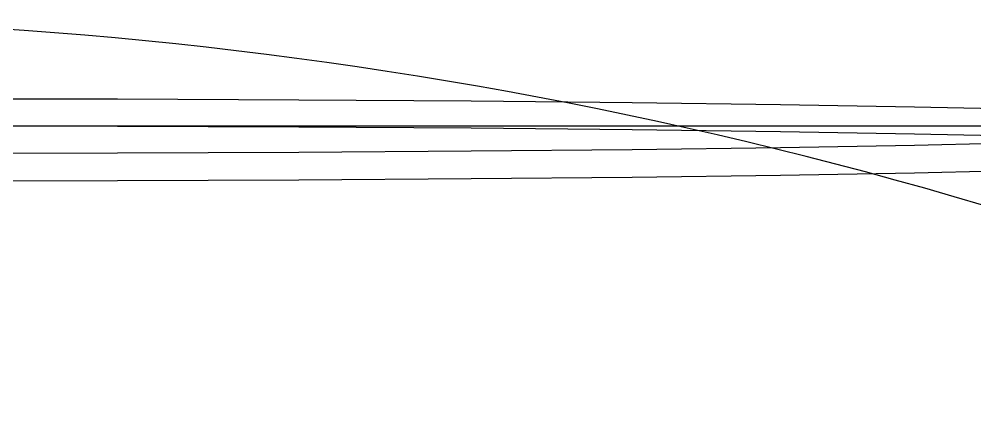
# Model space of a CAD drawing. Extents: x 11992 to 29481, y -6727 to 6811.
# Drawn here: x 21404.3 to 21753.8, y 430.5 to 572.7 of the extents above; entities that cross this region are included whole.
import ezdxf

# ---------------------------------------------------------------- set-up
doc = ezdxf.new("R2010")
doc.units = 0
doc.header["$MEASUREMENT"] = 0
doc.layers.get('0').update_dxf_attribs({"color": 8, "linetype": 'CONTINUOUS'})
doc.layers.add('zoylight 5回路', color=4, linetype='CONTINUOUS')

msp = doc.modelspace()

# ---------------------------------------------------------------- linework, layer by layer
for p, q in [((21371.12, 543.59, -2368.6), (21440.3, 543.5, -2368.6)), ((21371.12, 543.59, -1988.6), (21440.3, 543.5, -1988.6)), ((21440.3, 543.5, -2368.6), (21506.66, 543.23, -2368.6)), ((21440.3, 543.5, -1988.6), (21506.66, 543.23, -1988.6)), ((21506.66, 543.23, -2368.6), (21569.59, 542.8, -2368.6)), ((21506.66, 543.23, -1988.6), (21569.59, 542.8, -1988.6)), ((21569.59, 542.8, -2368.6), (21628.48, 542.22, -2368.6)), ((21569.59, 542.8, -1988.6), (21628.48, 542.22, -1988.6)), ((21628.48, 542.22, -2368.6), (21682.72, 541.5, -2368.6)), ((21628.48, 542.22, -1988.6), (21682.72, 541.5, -1988.6)), ((21682.72, 541.5, -2368.6), (21731.71, 540.66, -2368.6)), ((21682.72, 541.5, -1988.6), (21731.71, 540.66, -1988.6)), ((21731.71, 540.66, -2368.6), (21774.82, 539.7, -2368.6)), ((21731.71, 540.66, -1988.6), (21774.82, 539.7, -1988.6)), ((21881.11, 533.59, -2368.6), (20861.12, 533.59, -2368.6)), ((21881.11, 533.59, -1988.6), (20861.12, 533.59, -1988.6)), ((21440.3, 533.5, -2368.6), (21371.12, 533.59, -2368.6)), ((21440.3, 533.5, -1988.6), (21371.12, 533.59, -1988.6)), ((21506.66, 533.23, -2368.6), (21440.3, 533.5, -2368.6)), ((21506.66, 533.23, -1988.6), (21440.3, 533.5, -1988.6)), ((21569.59, 532.8, -2368.6), (21506.66, 533.23, -2368.6)), ((21569.59, 532.8, -1988.6), (21506.66, 533.23, -1988.6)), ((21628.48, 532.22, -2368.6), (21569.59, 532.8, -2368.6)), ((21628.48, 532.22, -1988.6), (21569.59, 532.8, -1988.6)), ((21682.72, 531.5, -2368.6), (21628.48, 532.22, -2368.6)), ((21682.72, 531.5, -1988.6), (21628.48, 532.22, -1988.6)), ((21731.71, 530.66, -2368.6), (21682.72, 531.5, -2368.6)), ((21731.71, 530.66, -1988.6), (21682.72, 531.5, -1988.6)), ((21774.82, 529.7, -2368.6), (21731.71, 530.66, -2368.6)), ((21774.82, 529.7, -1988.6), (21731.71, 530.66, -1988.6)), ((21569.59, 524.37, -2368.6), (21506.66, 523.94, -2368.6)), ((21569.59, 524.37, -1988.6), (21506.66, 523.94, -1988.6)), ((21628.48, 524.95, -2368.6), (21569.59, 524.37, -2368.6)), ((21628.48, 524.95, -1988.6), (21569.59, 524.37, -1988.6)), ((21682.72, 525.67, -2368.6), (21628.48, 524.95, -2368.6)), ((21682.72, 525.67, -1988.6), (21628.48, 524.95, -1988.6)), ((21731.71, 526.52, -2368.6), (21682.72, 525.67, -2368.6)), ((21731.71, 526.52, -1988.6), (21682.72, 525.67, -1988.6)), ((21774.82, 527.48, -2368.6), (21731.71, 526.52, -2368.6)), ((21774.82, 527.48, -1988.6), (21731.71, 526.52, -1988.6)), ((21440.3, 523.68, -2368.6), (21371.12, 523.59, -2368.6)), ((21440.3, 523.68, -1988.6), (21371.12, 523.59, -1988.6)), ((21506.66, 523.94, -2368.6), (21440.3, 523.68, -2368.6)), ((21506.66, 523.94, -1988.6), (21440.3, 523.68, -1988.6)), ((21731.71, 516.52, -2368.6), (21774.82, 517.48, -2368.6)), ((21731.71, 516.52, -1988.6), (21774.82, 517.48, -1988.6)), ((21440.3, 513.68, -2368.6), (21506.66, 513.94, -2368.6)), ((21440.3, 513.68, -1988.6), (21506.66, 513.94, -1988.6)), ((21506.66, 513.94, -2368.6), (21569.59, 514.37, -2368.6)), ((21506.66, 513.94, -1988.6), (21569.59, 514.37, -1988.6)), ((21569.59, 514.37, -2368.6), (21628.48, 514.95, -2368.6)), ((21569.59, 514.37, -1988.6), (21628.48, 514.95, -1988.6)), ((21628.48, 514.95, -2368.6), (21682.72, 515.67, -2368.6)), ((21628.48, 514.95, -1988.6), (21682.72, 515.67, -1988.6)), ((21682.72, 515.67, -2368.6), (21731.71, 516.52, -2368.6)), ((21682.72, 515.67, -1988.6), (21731.71, 516.52, -1988.6)), ((21371.12, 513.59, -2368.6), (21440.3, 513.68, -2368.6)), ((21371.12, 513.59, -1988.6), (21440.3, 513.68, -1988.6))]:
    msp.add_line(p, q)
at = {"layer": 'zoylight 5回路', "linetype": 'Continuous'}
msp.add_arc((21289.41, -1066.31), 1639.02, 64.73108, 114.87326, dxfattribs=at)

doc.saveas('drawing.dxf')
